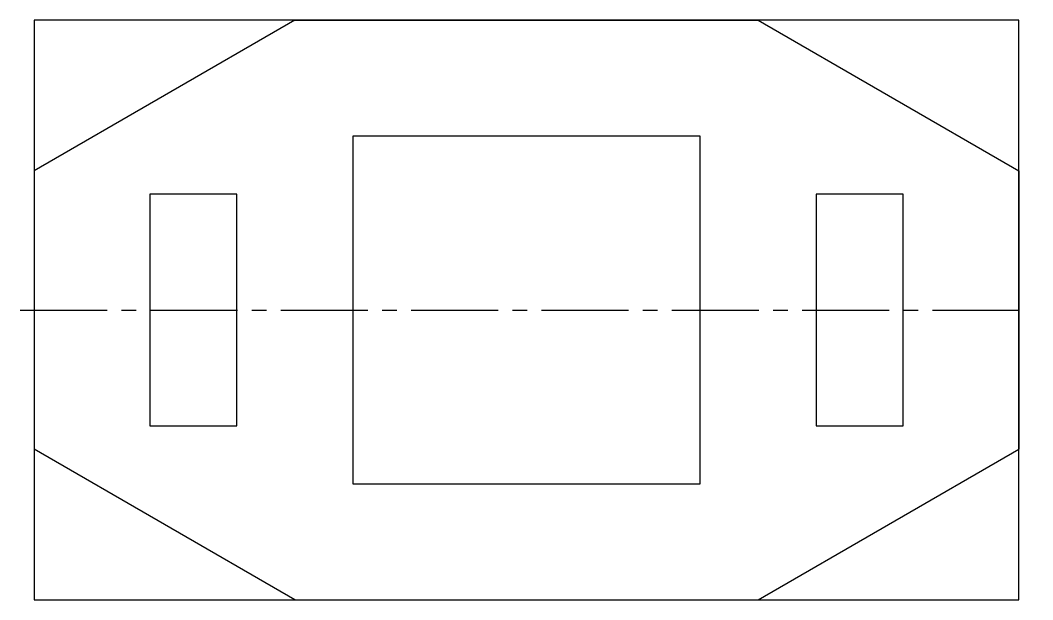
# Model space of a CAD drawing. Header units: inches. Extents: x -0.12 to 8.62, y 0 to 5.
import ezdxf

# ---------------------------------------------------------------- set-up
doc = ezdxf.new("R2010")
doc.units = ezdxf.units.IN
doc.header["$MEASUREMENT"] = 0
doc.linetypes.add('CENTER2', pattern=[1.125, 0.75, -0.125, 0.125, -0.125])

# ---------------------------------------------------------------- blocks, each defined once
blk = doc.blocks.new('*U4')
at = {"color": 0, "linetype": 'CENTER2', "transparency": 16777216}
blk.add_line((-4.37, 0), (4.37, 0), dxfattribs=at)

msp = doc.modelspace()

# ---------------------------------------------------------------- linework, layer by layer
for p, q in [((2.25, 5), (0, 3.701)), ((2.25, 5), (6.25, 5)), ((6.25, 5), (8.5, 3.701)), ((0, 3.701), (0, 1.299)), ((8.5, 3.701), (8.5, 1.299)), ((2.25, 0), (0, 1.299)), ((6.25, 0), (8.5, 1.299)), ((2.25, 0), (6.25, 0))]:
    msp.add_line(p, q)
at = {"color": 1}
msp.add_lwpolyline([(0, 0), (8.5, 0), (8.5, 5), (0, 5)], close=True, dxfattribs=at)
for points in [[(2.75, 1), (5.75, 1), (5.75, 4), (2.75, 4)], [(1, 1.5), (1.75, 1.5), (1.75, 3.5), (1, 3.5)], [(6.75, 1.5), (7.5, 1.5), (7.5, 3.5), (6.75, 3.5)]]:
    msp.add_lwpolyline(points, close=True)

# ---------------------------------------------------------------- block references
at = {"linetype": 'CENTER2'}
msp.add_blockref('*U4', (4.25, 2.5), dxfattribs=at)

doc.saveas('drawing.dxf')
